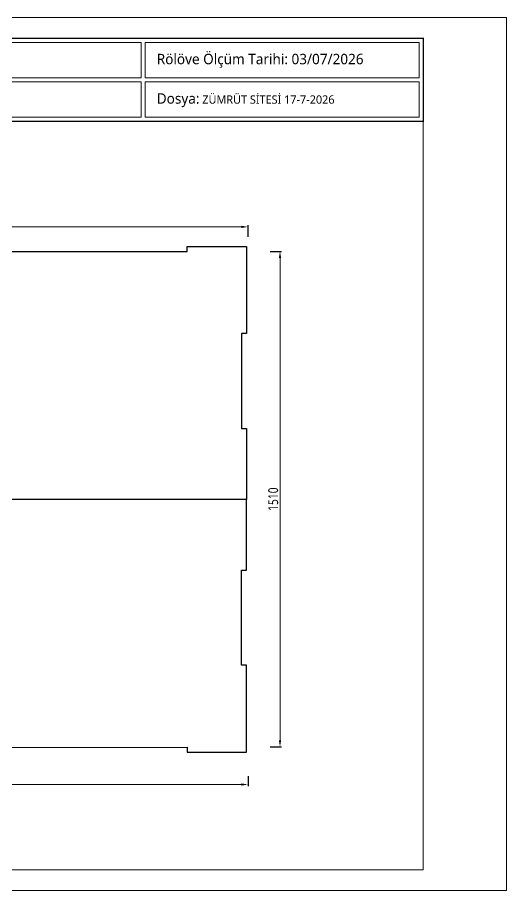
# Model space of a CAD drawing. Header units: metres. Extents: x 41905 to 73816, y -45641 to -42980.
# Drawn here: x 47942 to 49432, y -45641 to -42980 of the extents above; entities that cross this region are included whole.
import ezdxf

# ---------------------------------------------------------------- set-up
doc = ezdxf.new("R2010")
doc.units = ezdxf.units.M
doc.layers.add('A ALAN BRÜT', color=5, linetype='Continuous', lineweight=30)
doc.layers.add('A ANTET', color=7, linetype='Continuous', lineweight=13)
doc.layers.add('A YAZDIRMA', color=7, linetype='Continuous', lineweight=13, true_color=0x848484)
doc.layers.add('A ÖLÇÜ DIŞ', color=1, linetype='Continuous', lineweight=13, true_color=0xff0000)
doc.styles.add('HİB NORMAL', font='segoeui.ttf')
doc.styles.add('HİB Segoe Bold', font='segoeuib.ttf', dxfattribs={"width": 0.8})
doc.styles.add('HİB Segoe Semilight .7', font='segoeuisl.ttf', dxfattribs={"width": 0.7})
doc.dimstyles.new('HİB New', dxfattribs={"dimtxt": 12, "dimasz": 18, "dimexe": 5, "dimexo": 30, "dimgap": 5, "dimtad": 1, "dimdec": 0, "dimzin": 0, "dimdsep": 46, "dimtxsty": 'HİB Segoe Semilight .7', "dimcen": 0.09, "dimclrd": 256, "dimclre": 256, "dimclrt": 256, "dimadec": 0, "dimazin": 0, "dimtfac": 1, "dimtdec": 4, "dimtix": 1, "dimtofl": 0, "dimtmove": 0, "dimatfit": 3, "dimfxl": 30, "dimfxlon": 1, "dimtvp": 1, "dimtolj": 1, "dimtzin": 0, "dimlwd": -1, "dimlwe": -3, "dimarcsym": 0})

# ---------------------------------------------------------------- blocks, each defined once
blk = doc.blocks.new('safsafsaf')
at = {"layer": 'A ANTET', "linetype": 'ByBlock', "ltscale": 100}
blk.add_line((49168, -37858.9), (52997.3, -37858.9), dxfattribs=at)
at = {"layer": 'A ANTET', "linetype": 'ByBlock', "ltscale": 100, "const_width": 4.22}
blk.add_lwpolyline([(49168, -37858.9), (52997.3, -37858.9), (52997.3, -38140.5), (49168, -38140.5)], close=True, dxfattribs=at)
at = {"layer": 'A ANTET', "linetype": 'ByBlock', "ltscale": 100}
for points in [[(52997.3, -40674.5), (49168, -40674.5), (49168, -37858.9), (52997.3, -37858.9)], [(49860.6, -37873), (52042.3, -37873), (52042.3, -37992.7), (49860.6, -37992.7)], [(52056.4, -37992.7), (52983.2, -37992.7), (52983.2, -37873), (52056.4, -37873)], [(49860.6, -38006.7), (52042.3, -38006.7), (52042.3, -38126.4), (49860.6, -38126.4)], [(52056.4, -38126.4), (52983.2, -38126.4), (52983.2, -38006.7), (52056.4, -38006.7)]]:
    blk.add_lwpolyline(points, close=True, dxfattribs=at)
at = {"layer": 'A YAZDIRMA', "linetype": 'ByBlock', "ltscale": 100}
blk.add_lwpolyline([(53278.8, -40744.9), (53278.8, -37788.5), (49097.6, -37788.5), (49097.6, -40744.9)], close=True, dxfattribs=at)
at = {"layer": 'A ANTET', "color": 0, "linetype": 'ByBlock', "ltscale": 100, "char_height": 35.195, "width": 810.705, "attachment_point": 7, "style": 'HİB NORMAL'}
for s, insert in [('\\pxql;Rölöve Ölçüm Tarihi: 03/07/2026', (52095.2, -37958.7)), ('\\pxql;Dosya:{\\H0.8019x; ZÜMRÜT SİTESİ 17-7-2026}', (52095.2, -38092.4))]:
    blk.add_mtext(s, dxfattribs=dict(at, insert=insert))
blk = doc.blocks.new('*D17867')
at = {"layer": 'A ÖLÇÜ DIŞ', "lineweight": -3, "ltscale": 0.5}
for p, q in [((46484.3, -43648.2), (46484.3, -43613.2)), ((48644.3, -43648.2), (48644.3, -43613.2))]:
    blk.add_line(p, q, dxfattribs=at)
at = {"layer": 'A ÖLÇÜ DIŞ', "ltscale": 0.5}
blk.add_line((46504.3, -43618.2), (48624.3, -43618.2), dxfattribs=at)
at = {"layer": 'A ÖLÇÜ DIŞ'}
for points in [[(46504.3, -43614.9), (46504.3, -43621.6), (46484.3, -43618.2)], [(48624.3, -43621.6), (48624.3, -43614.9), (48644.3, -43618.2)]]:
    blk.add_solid(points, dxfattribs=at)
at = {"layer": 'Defpoints', "color": 0}
for p in [(48644.3, -43618.2), (46484.3, -43693), (48644.3, -43693)]:
    blk.add_point(p, dxfattribs=at)
at = {"layer": 'A ÖLÇÜ DIŞ', "ltscale": 0.5, "insert": (47564.3, -43597.6), "char_height": 30, "attachment_point": 5, "style": 'HİB Segoe Bold'}
blk.add_mtext('\\A1;2160', dxfattribs=at)
blk = doc.blocks.new('*D17869')
at = {"layer": 'A ÖLÇÜ DIŞ', "lineweight": -3, "ltscale": 0.5}
for p, q in [((46484.3, -45291.9), (46484.3, -45322.6)), ((48644.3, -45291.9), (48644.3, -45322.6))]:
    blk.add_line(p, q, dxfattribs=at)
at = {"layer": 'A ÖLÇÜ DIŞ', "ltscale": 0.5}
blk.add_line((46504.3, -45317.6), (48624.3, -45317.6), dxfattribs=at)
at = {"layer": 'A ÖLÇÜ DIŞ'}
for points in [[(46504.3, -45314.3), (46504.3, -45320.9), (46484.3, -45317.6)], [(48624.3, -45320.9), (48624.3, -45314.3), (48644.3, -45317.6)]]:
    blk.add_solid(points, dxfattribs=at)
at = {"layer": 'Defpoints', "color": 0}
for p in [(46484.3, -45261.9), (48644.3, -45261.9), (48644.3, -45317.6)]:
    blk.add_point(p, dxfattribs=at)
at = {"layer": 'A ÖLÇÜ DIŞ', "ltscale": 0.5, "insert": (47564.3, -45297), "char_height": 30, "attachment_point": 5, "style": 'HİB Segoe Bold'}
blk.add_mtext('\\A1;2160', dxfattribs=at)
blk = doc.blocks.new('*D17870')
at = {"layer": 'A ÖLÇÜ DIŞ', "lineweight": -3, "ltscale": 0.5}
for p, q in [((48711.6, -43693), (48746.6, -43693)), ((48711.6, -45203), (48746.6, -45203))]:
    blk.add_line(p, q, dxfattribs=at)
at = {"layer": 'A ÖLÇÜ DIŞ', "ltscale": 0.5}
blk.add_line((48741.6, -45183), (48741.6, -43713), dxfattribs=at)
at = {"layer": 'A ÖLÇÜ DIŞ'}
for points in [[(48744.9, -43713), (48738.2, -43713), (48741.6, -43693)], [(48738.2, -45183), (48744.9, -45183), (48741.6, -45203)]]:
    blk.add_solid(points, dxfattribs=at)
at = {"layer": 'Defpoints', "color": 0}
for p in [(48644.3, -43693), (48741.6, -43693), (48644.3, -45203)]:
    blk.add_point(p, dxfattribs=at)
at = {"layer": 'A ÖLÇÜ DIŞ', "ltscale": 0.5, "insert": (48721, -44448), "char_height": 30, "attachment_point": 5, "rotation": 90, "style": 'HİB Segoe Bold'}
blk.add_mtext('\\A1;1510', dxfattribs=at)

msp = doc.modelspace()

# ---------------------------------------------------------------- linework, layer by layer
at = {"layer": 'A ALAN BRÜT', "ltscale": 0.5}
for points in [[(47564.3, -44318), (47564.3, -43693), (48459.3, -43693.6), (48459.3, -43678), (48639.3, -43678), (48639.3, -43943), (48624.3, -43943), (48624.3, -44233), (48639.3, -44233), (48639.4, -44448.7), (47904.3, -44448), (47904.3, -44318)], [(47564.3, -44579.4), (47564.3, -45204.4), (48459.3, -45203.7), (48459.3, -45219.4), (48639.3, -45219.4), (48639.3, -44954.4), (48624.3, -44954.4), (48624.3, -44664.4), (48639.3, -44664.4), (48639.4, -44448.7), (47904.3, -44449.4), (47904.3, -44579.4)]]:
    msp.add_lwpolyline(points, close=True, dxfattribs=at)

# ---------------------------------------------------------------- block references
at = {"layer": 'A ANTET', "ltscale": 0.5, "xscale": 0.8999999999999999, "yscale": 0.8999999999999999, "zscale": 0.8999999999999999}
msp.add_blockref('safsafsaf', (1480.6, -8970.3), dxfattribs=at)

# ---------------------------------------------------------------- dimensions: what is measured, and where the dimension line sits
at = {"layer": 'A ÖLÇÜ DIŞ', "ltscale": 0.5}
for base, p1, p2, picture, middle in [((48644.3, -43618.2), (46484.3, -43693), (48644.3, -43693), '*D17867', (47564.3, -43597.6)), ((48644.3, -45317.6), (46484.3, -45261.9), (48644.3, -45261.9), '*D17869', (47564.3, -45297))]:
    dim = msp.add_linear_dim(base=base, p1=p1, p2=p2, dimstyle='HİB New', override={"dimtxt": 30, "dimasz": 20, "dimtxsty": 'HİB Segoe Bold'}, dxfattribs=at)
    dim.commit()
    dim.dimension.update_dxf_attribs({"geometry": picture, "text_midpoint": middle})
dim = msp.add_linear_dim(base=(48741.6, -43693), p1=(48644.3, -45203), p2=(48644.3, -43693), angle=90, dimstyle='HİB New', override={"dimtxt": 30, "dimasz": 20, "dimtxsty": 'HİB Segoe Bold'}, dxfattribs=at)
dim.commit()
dim.dimension.update_dxf_attribs({"geometry": '*D17870', "text_midpoint": (48721, -44448)})

doc.saveas('drawing.dxf')
